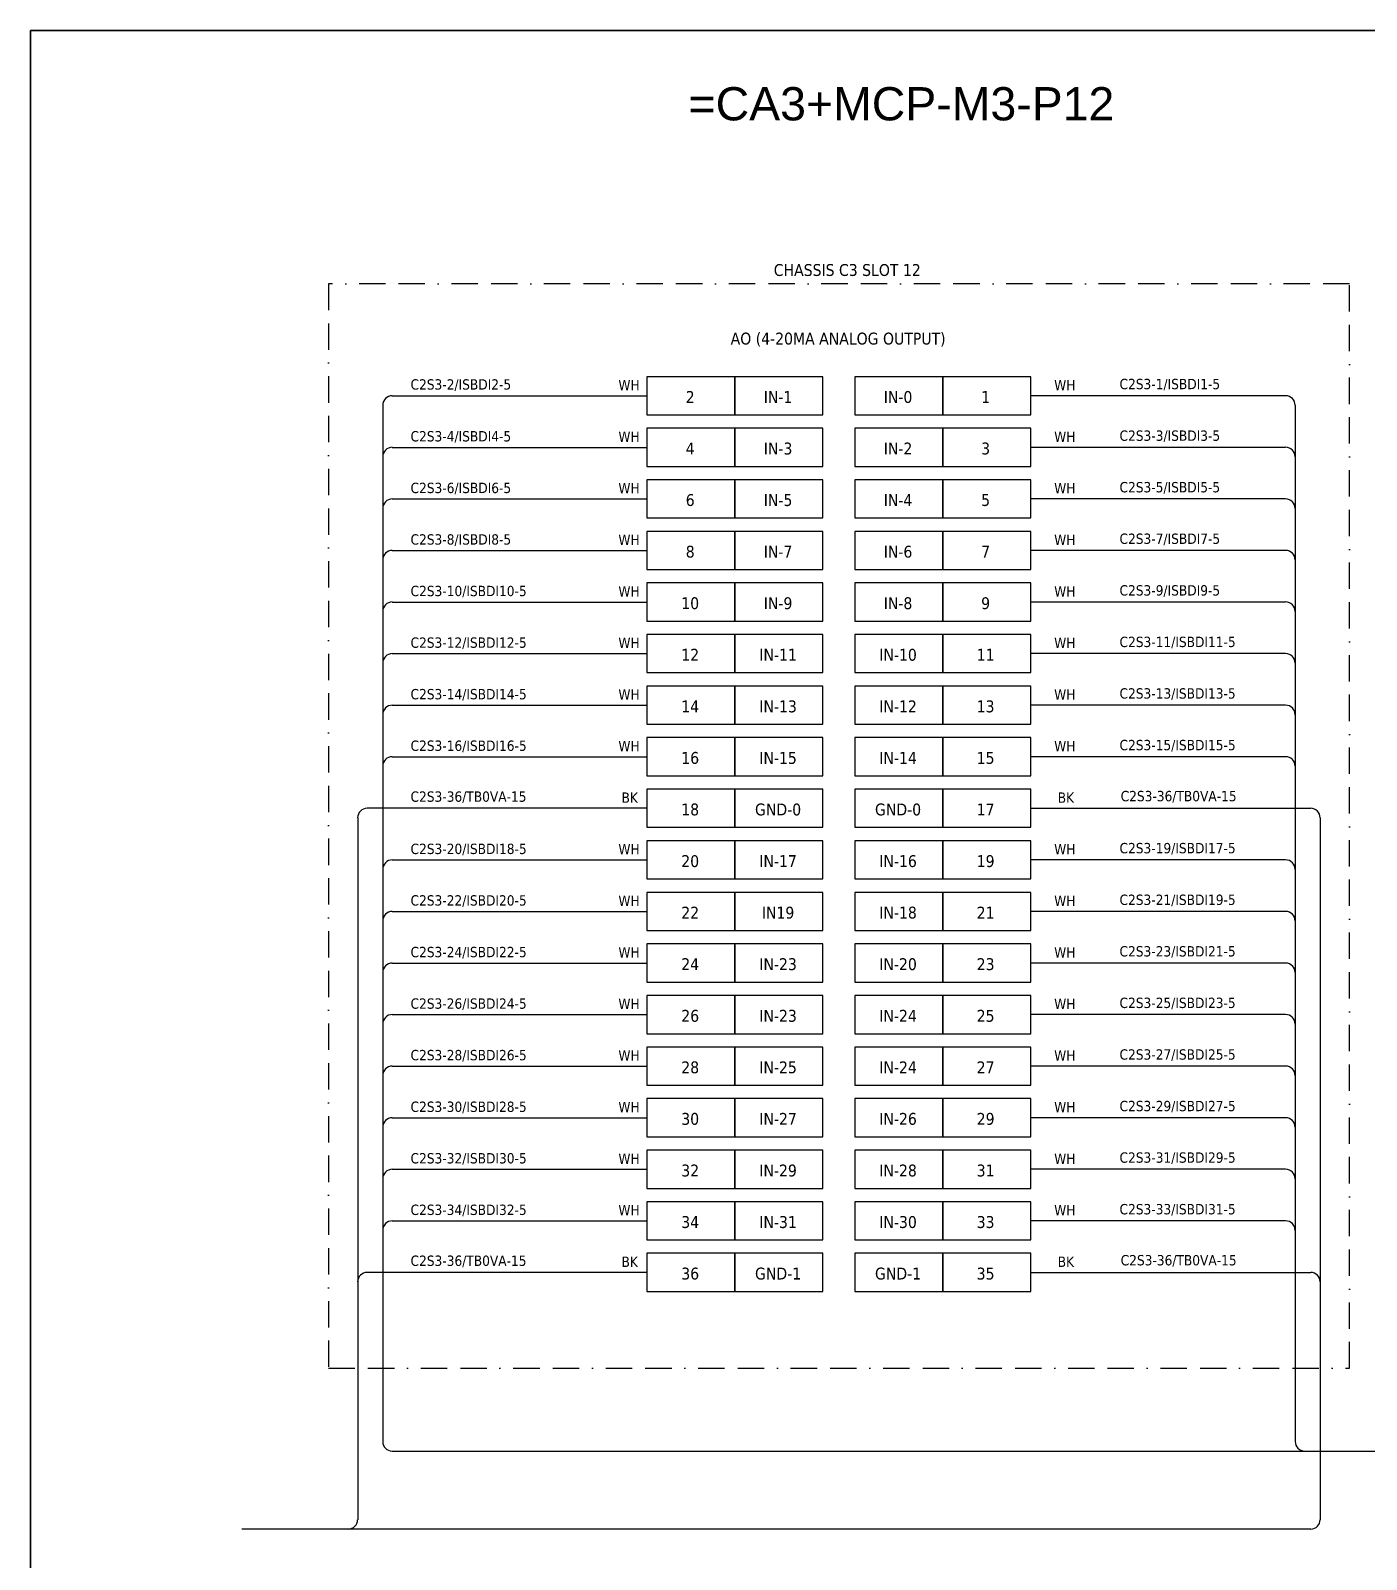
# Model space of a CAD drawing. Header units: millimetres. Extents: x 0 to 62600, y 0 to 14837.
# Drawn here: x 50320 to 51606, y 7241 to 8713 of the extents above; entities that cross this region are included whole.
import ezdxf
from ezdxf.enums import TextEntityAlignment as Align

# ---------------------------------------------------------------- set-up
doc = ezdxf.new("R2010")
doc.units = ezdxf.units.MM
doc.linetypes.add('BORDERX2', pattern=[88.9, 25.4, -12.7, 25.4, -12.7, 0, -12.7])
doc.layers.add('HELPPOINT', color=7, linetype='Continuous')
doc.layers.add('x01001-FrameArea', color=2, linetype='BORDERX2')
doc.layers.add('IE-EQUIP', color=253, linetype='Continuous', lineweight=25)
doc.layers.add('IE-WIRE', color=7, linetype='Continuous', lineweight=25)
doc.styles.get("Standard").update_dxf_attribs({"font": 'arial.ttf'})
doc.styles.add('Tahoma', font='')
doc.styles.get('Tahoma').set_extended_font_data('Tahoma')

msp = doc.modelspace()

# ---------------------------------------------------------------- linework, layer by layer
at = {"layer": 'HELPPOINT', "color": 4, "lineweight": 35}
for p, q in [((50319.6, 6008.4), (50319.6, 8712.6)), ((50319.6, 8712.6), (54212.9, 8712.6)), ((50319.6, 6008.4), (50319.6, 8712.6)), ((50319.6, 8712.6), (54212.9, 8712.6))]:
    msp.add_line(p, q, dxfattribs=at)
at = {"layer": 'IE-EQUIP', "linetype": 'Continuous', "ltscale": 25.4}
for points in [[(50913, 8342.8), (50997.7, 8342.8), (50997.7, 8379.5), (50913, 8379.5)], [(50997.7, 8342.8), (51082.3, 8342.8), (51082.3, 8379.5), (50997.7, 8379.5)], [(51113.2, 8342.8), (51197.8, 8342.8), (51197.8, 8379.5), (51113.2, 8379.5)], [(51197.8, 8342.8), (51282.5, 8342.8), (51282.5, 8379.5), (51197.8, 8379.5)], [(50913, 8293.2), (50997.7, 8293.2), (50997.7, 8329.9), (50913, 8329.9)], [(50997.7, 8293.2), (51082.3, 8293.2), (51082.3, 8329.9), (50997.7, 8329.9)], [(51113.2, 8293.2), (51197.8, 8293.2), (51197.8, 8329.9), (51113.2, 8329.9)], [(51197.8, 8293.2), (51282.5, 8293.2), (51282.5, 8329.9), (51197.8, 8329.9)], [(50913, 8243.6), (50997.7, 8243.6), (50997.7, 8280.3), (50913, 8280.3)], [(50997.7, 8243.6), (51082.3, 8243.6), (51082.3, 8280.3), (50997.7, 8280.3)], [(51113.2, 8243.6), (51197.8, 8243.6), (51197.8, 8280.3), (51113.2, 8280.3)], [(51197.8, 8243.6), (51282.5, 8243.6), (51282.5, 8280.3), (51197.8, 8280.3)], [(50913, 8193.9), (50997.7, 8193.9), (50997.7, 8230.6), (50913, 8230.6)], [(50997.7, 8193.9), (51082.3, 8193.9), (51082.3, 8230.6), (50997.7, 8230.6)], [(51113.2, 8193.9), (51197.8, 8193.9), (51197.8, 8230.6), (51113.2, 8230.6)], [(51197.8, 8193.9), (51282.5, 8193.9), (51282.5, 8230.6), (51197.8, 8230.6)], [(50913, 8144.3), (50997.7, 8144.3), (50997.7, 8181), (50913, 8181)], [(50997.7, 8144.3), (51082.3, 8144.3), (51082.3, 8181), (50997.7, 8181)], [(51113.2, 8144.3), (51197.8, 8144.3), (51197.8, 8181), (51113.2, 8181)], [(51197.8, 8144.3), (51282.5, 8144.3), (51282.5, 8181), (51197.8, 8181)], [(50913, 8094.7), (50997.7, 8094.7), (50997.7, 8131.4), (50913, 8131.4)], [(50997.7, 8094.7), (51082.3, 8094.7), (51082.3, 8131.4), (50997.7, 8131.4)], [(51113.2, 8094.7), (51197.8, 8094.7), (51197.8, 8131.4), (51113.2, 8131.4)], [(51197.8, 8094.7), (51282.5, 8094.7), (51282.5, 8131.4), (51197.8, 8131.4)], [(50913, 8045), (50997.7, 8045), (50997.7, 8081.7), (50913, 8081.7)], [(50997.7, 8045), (51082.3, 8045), (51082.3, 8081.7), (50997.7, 8081.7)], [(51113.2, 8045), (51197.8, 8045), (51197.8, 8081.7), (51113.2, 8081.7)], [(51197.8, 8045), (51282.5, 8045), (51282.5, 8081.7), (51197.8, 8081.7)], [(50913, 7995.4), (50997.7, 7995.4), (50997.7, 8032.1), (50913, 8032.1)], [(50997.7, 7995.4), (51082.3, 7995.4), (51082.3, 8032.1), (50997.7, 8032.1)], [(51113.2, 7995.4), (51197.8, 7995.4), (51197.8, 8032.1), (51113.2, 8032.1)], [(51197.8, 7995.4), (51282.5, 7995.4), (51282.5, 8032.1), (51197.8, 8032.1)], [(50913, 7945.8), (50997.7, 7945.8), (50997.7, 7982.5), (50913, 7982.5)], [(50997.7, 7945.8), (51082.3, 7945.8), (51082.3, 7982.5), (50997.7, 7982.5)], [(51113.2, 7945.8), (51197.8, 7945.8), (51197.8, 7982.5), (51113.2, 7982.5)], [(51197.8, 7945.8), (51282.5, 7945.8), (51282.5, 7982.5), (51197.8, 7982.5)], [(50913, 7896.1), (50997.7, 7896.1), (50997.7, 7932.8), (50913, 7932.8)], [(50997.7, 7896.1), (51082.3, 7896.1), (51082.3, 7932.8), (50997.7, 7932.8)], [(51113.2, 7896.1), (51197.8, 7896.1), (51197.8, 7932.8), (51113.2, 7932.8)], [(51197.8, 7896.1), (51282.5, 7896.1), (51282.5, 7932.8), (51197.8, 7932.8)], [(50913, 7846.5), (50997.7, 7846.5), (50997.7, 7883.2), (50913, 7883.2)], [(50997.7, 7846.5), (51082.3, 7846.5), (51082.3, 7883.2), (50997.7, 7883.2)], [(51113.2, 7846.5), (51197.8, 7846.5), (51197.8, 7883.2), (51113.2, 7883.2)], [(51197.8, 7846.5), (51282.5, 7846.5), (51282.5, 7883.2), (51197.8, 7883.2)], [(50913, 7796.9), (50997.7, 7796.9), (50997.7, 7833.6), (50913, 7833.6)], [(50997.7, 7796.9), (51082.3, 7796.9), (51082.3, 7833.6), (50997.7, 7833.6)], [(51113.2, 7796.9), (51197.8, 7796.9), (51197.8, 7833.6), (51113.2, 7833.6)], [(51197.8, 7796.9), (51282.5, 7796.9), (51282.5, 7833.6), (51197.8, 7833.6)], [(50913, 7747.2), (50997.7, 7747.2), (50997.7, 7783.9), (50913, 7783.9)], [(50997.7, 7747.2), (51082.3, 7747.2), (51082.3, 7783.9), (50997.7, 7783.9)], [(51113.2, 7747.2), (51197.8, 7747.2), (51197.8, 7783.9), (51113.2, 7783.9)], [(51197.8, 7747.2), (51282.5, 7747.2), (51282.5, 7783.9), (51197.8, 7783.9)], [(50913, 7697.6), (50997.7, 7697.6), (50997.7, 7734.3), (50913, 7734.3)], [(50997.7, 7697.6), (51082.3, 7697.6), (51082.3, 7734.3), (50997.7, 7734.3)], [(51113.2, 7697.6), (51197.8, 7697.6), (51197.8, 7734.3), (51113.2, 7734.3)], [(51197.8, 7697.6), (51282.5, 7697.6), (51282.5, 7734.3), (51197.8, 7734.3)], [(50913, 7648), (50997.7, 7648), (50997.7, 7684.7), (50913, 7684.7)], [(50997.7, 7648), (51082.3, 7648), (51082.3, 7684.7), (50997.7, 7684.7)], [(51113.2, 7648), (51197.8, 7648), (51197.8, 7684.7), (51113.2, 7684.7)], [(51197.8, 7648), (51282.5, 7648), (51282.5, 7684.7), (51197.8, 7684.7)], [(50913, 7598.3), (50997.7, 7598.3), (50997.7, 7635), (50913, 7635)], [(50997.7, 7598.3), (51082.3, 7598.3), (51082.3, 7635), (50997.7, 7635)], [(51113.2, 7598.3), (51197.8, 7598.3), (51197.8, 7635), (51113.2, 7635)], [(51197.8, 7598.3), (51282.5, 7598.3), (51282.5, 7635), (51197.8, 7635)], [(50913, 7548.7), (50997.7, 7548.7), (50997.7, 7585.4), (50913, 7585.4)], [(50997.7, 7548.7), (51082.3, 7548.7), (51082.3, 7585.4), (50997.7, 7585.4)], [(51113.2, 7548.7), (51197.8, 7548.7), (51197.8, 7585.4), (51113.2, 7585.4)], [(51197.8, 7548.7), (51282.5, 7548.7), (51282.5, 7585.4), (51197.8, 7585.4)], [(50913, 7499.1), (50997.7, 7499.1), (50997.7, 7535.8), (50913, 7535.8)], [(50997.7, 7499.1), (51082.3, 7499.1), (51082.3, 7535.8), (50997.7, 7535.8)], [(51113.2, 7499.1), (51197.8, 7499.1), (51197.8, 7535.8), (51113.2, 7535.8)], [(51197.8, 7499.1), (51282.5, 7499.1), (51282.5, 7535.8), (51197.8, 7535.8)]]:
    msp.add_lwpolyline(points, close=True, dxfattribs=at)
at = {"layer": 'IE-WIRE', "color": 4, "ltscale": 25.4}
for p, q in [((50667.8, 8361.2), (50913, 8361.2)), ((51527.8, 8361.2), (51282.5, 8361.2)), ((50658.6, 8352), (50658.6, 7354.6)), ((51536.9, 8352), (51536.9, 7354.6)), ((50667.8, 8311.5), (50913, 8311.5)), ((51527.8, 8311.5), (51282.5, 8311.5)), ((50667.8, 8261.9), (50913, 8261.9)), ((51527.8, 8261.9), (51282.5, 8261.9)), ((50667.8, 8212.3), (50913, 8212.3)), ((51527.8, 8212.3), (51282.5, 8212.3)), ((50667.8, 8162.6), (50913, 8162.6)), ((51527.8, 8162.6), (51282.5, 8162.6)), ((50667.8, 8113), (50913, 8113)), ((51527.8, 8113), (51282.5, 8113)), ((50667.8, 8063.4), (50913, 8063.4)), ((51527.8, 8063.4), (51282.5, 8063.4)), ((50667.8, 8013.7), (50913, 8013.7)), ((51527.8, 8013.7), (51282.5, 8013.7)), ((50667.8, 7914.5), (50913, 7914.5)), ((51527.8, 7914.5), (51282.5, 7914.5)), ((50667.8, 7864.8), (50913, 7864.8)), ((51527.8, 7864.8), (51282.5, 7864.8)), ((50667.8, 7815.2), (50913, 7815.2)), ((51527.8, 7815.2), (51282.5, 7815.2)), ((50667.8, 7765.6), (50913, 7765.6)), ((51527.8, 7765.6), (51282.5, 7765.6)), ((50667.8, 7715.9), (50913, 7715.9)), ((51527.8, 7715.9), (51282.5, 7715.9)), ((50667.8, 7666.3), (50913, 7666.3)), ((51527.8, 7666.3), (51282.5, 7666.3)), ((50667.8, 7616.7), (50913, 7616.7)), ((51527.8, 7616.7), (51282.5, 7616.7)), ((50667.8, 7567.1), (50913, 7567.1)), ((51527.8, 7567.1), (51282.5, 7567.1))]:
    msp.add_line(p, q, dxfattribs=at)
at = {"layer": 'IE-WIRE', "color": 7, "ltscale": 25.4}
for p, q in [((50913, 7964.1), (50643.6, 7964.1)), ((51282.5, 7964.1), (51551.9, 7964.1)), ((50634.5, 7955), (50634.5, 7279.4)), ((51561, 7955), (51561, 7279.4)), ((50913, 7517.4), (50643.6, 7517.4)), ((51282.5, 7517.4), (51551.9, 7517.4)), ((51552.1, 7270.4), (50523, 7270.4))]:
    msp.add_line(p, q, dxfattribs=at)
at = {"layer": 'IE-WIRE', "color": 4}
msp.add_line((50667.7, 7345.4), (51709.1, 7345.4), dxfattribs=at)
at = {"layer": 'IE-WIRE', "color": 4, "ltscale": 25.4}
for centre, start, end in [((50667.8, 8352), 90, 180), ((51527.8, 8352), 0, 90), ((50667.8, 8302.4), 90, 180), ((51527.8, 8302.4), 0, 90), ((50667.8, 8252.7), 90, 180), ((51527.8, 8252.7), 0, 90), ((50667.8, 8203.1), 90, 180), ((51527.8, 8203.1), 0, 90), ((50667.8, 8153.5), 90, 180), ((51527.8, 8153.5), 0, 90), ((50667.8, 8103.8), 90, 180), ((51527.8, 8103.8), 0, 90), ((50667.8, 8054.2), 90, 180), ((51527.8, 8054.2), 0, 90), ((50667.8, 8004.6), 90, 180), ((51527.8, 8004.6), 0, 90), ((50667.8, 7905.3), 90, 180), ((51527.8, 7905.3), 0, 90), ((50667.8, 7855.7), 90, 180), ((51527.8, 7855.7), 0, 90), ((50667.8, 7806), 90, 180), ((51527.8, 7806), 0, 90), ((50667.8, 7756.4), 90, 180), ((51527.8, 7756.4), 0, 90), ((50667.8, 7706.8), 90, 180), ((51527.8, 7706.8), 0, 90), ((50667.8, 7657.1), 90, 180), ((51527.8, 7657.1), 0, 90), ((50667.8, 7607.5), 90, 180), ((51527.8, 7607.5), 0, 90), ((50667.8, 7557.9), 90, 180), ((51527.8, 7557.9), 0, 90)]:
    msp.add_arc(centre, 9.17, start, end, dxfattribs=at)
at = {"layer": 'IE-WIRE', "color": 7, "ltscale": 25.4}
for centre, radius, start, end in [((50643.6, 7955), 9.14, 90, 180), ((51551.9, 7955), 9.14, 0, 90), ((50643.6, 7508.3), 9.14, 90, 180), ((51551.9, 7508.3), 9.14, 0, 90), ((50625.5, 7279.4), 8.96, 270, 0), ((51552.1, 7279.4), 8.96, 270, 0), ((51552.1, 7279.4), 8.96, 270, 0)]:
    msp.add_arc(centre, radius, start, end, dxfattribs=at)
at = {"layer": 'IE-WIRE', "color": 4}
for centre in [(50667.7, 7354.6), (51546.1, 7354.6)]:
    msp.add_arc(centre, 9.14, 180, 270, dxfattribs=at)
at = {"layer": 'x01001-FrameArea'}
msp.add_lwpolyline([(50606.3, 7425.1), (51589.3, 7425.1), (51589.3, 8468.9), (50606.3, 8468.9)], close=True, dxfattribs=at)

# ---------------------------------------------------------------- texts
at = {"color": 2}
msp.add_text('=CA3+MCP-M3-P12', height=32, dxfattribs=at).set_placement((50953, 8626.2))
at = {"color": 2, "style": 'Tahoma'}
for s, height, p in [('CHASSIS C3 SLOT 12', 11.441, (51105.8, 8482.2)), ('AO (4-20MA ANALOG OUTPUT)', 11.441, (51097, 8416.2)), ('2', 11.4, (50954.6, 8360)), ('IN-1', 11.44, (51039.2, 8360)), ('IN-0', 11.44, (51154.7, 8360)), ('1', 11.4, (51239, 8360)), ('4', 11.4, (50954.6, 8310.4)), ('IN-3', 11.44, (51039.2, 8310.4)), ('IN-2', 11.44, (51154.7, 8310.4)), ('3', 11.4, (51239, 8310.4)), ('6', 11.4, (50954.6, 8260.8)), ('IN-5', 11.44, (51039.2, 8260.8)), ('IN-4', 11.44, (51154.7, 8260.8)), ('5', 11.4, (51239, 8260.8)), ('8', 11.4, (50954.6, 8211.1)), ('IN-7', 11.44, (51039.2, 8211.1)), ('IN-6', 11.44, (51154.7, 8211.1)), ('7', 11.4, (51239, 8211.1)), ('10', 11.44, (50954.6, 8161.5)), ('IN-9', 11.44, (51039.2, 8161.5)), ('IN-8', 11.44, (51154.7, 8161.5)), ('9', 11.4, (51239, 8161.5)), ('12', 11.44, (50954.6, 8111.9)), ('IN-11', 11.44, (51039.2, 8111.9)), ('IN-10', 11.44, (51154.7, 8111.9)), ('11', 11.44, (51239, 8111.9)), ('14', 11.44, (50954.6, 8062.2)), ('IN-13', 11.44, (51039.2, 8062.2)), ('IN-12', 11.44, (51154.7, 8062.2)), ('13', 11.44, (51239, 8062.2)), ('16', 11.44, (50954.6, 8012.6)), ('IN-15', 11.44, (51039.2, 8012.6)), ('IN-14', 11.44, (51154.7, 8012.6)), ('15', 11.44, (51239, 8012.6)), ('18', 11.44, (50954.6, 7963)), ('GND-0', 11.44, (51039.2, 7963)), ('GND-0', 11.44, (51154.7, 7963)), ('17', 11.44, (51239, 7963)), ('20', 11.44, (50954.6, 7913.3)), ('IN-17', 11.44, (51039.2, 7913.3)), ('IN-16', 11.44, (51154.7, 7913.3)), ('19', 11.44, (51239, 7913.3)), ('22', 11.44, (50954.6, 7863.7)), ('IN19', 11.44, (51039.2, 7863.7)), ('IN-18', 11.44, (51154.7, 7863.7)), ('21', 11.44, (51239, 7863.7)), ('24', 11.44, (50954.6, 7814.1)), ('IN-23', 11.44, (51039.2, 7814.1)), ('IN-20', 11.44, (51154.7, 7814.1)), ('23', 11.44, (51239, 7814.1)), ('26', 11.44, (50954.6, 7764.4)), ('IN-23', 11.44, (51039.2, 7764.4)), ('IN-24', 11.44, (51154.7, 7764.4)), ('25', 11.44, (51239, 7764.4)), ('28', 11.44, (50954.6, 7714.8)), ('IN-25', 11.44, (51039.2, 7714.8)), ('IN-24', 11.44, (51154.7, 7714.8)), ('27', 11.44, (51239, 7714.8)), ('30', 11.44, (50954.6, 7665.2)), ('IN-27', 11.44, (51039.2, 7665.2)), ('IN-26', 11.44, (51154.7, 7665.2)), ('29', 11.44, (51239, 7665.2)), ('32', 11.44, (50954.6, 7615.5)), ('IN-29', 11.44, (51039.2, 7615.5)), ('IN-28', 11.44, (51154.7, 7615.5)), ('31', 11.44, (51239, 7615.5)), ('34', 11.44, (50954.6, 7565.9)), ('IN-31', 11.44, (51039.2, 7565.9)), ('IN-30', 11.44, (51154.7, 7565.9)), ('33', 11.44, (51239, 7565.9)), ('36', 11.44, (50954.6, 7516.3)), ('GND-1', 11.44, (51039.2, 7516.3)), ('GND-1', 11.44, (51154.7, 7516.3)), ('35', 11.44, (51239, 7516.3))]:
    msp.add_text(s, height=height, dxfattribs=at).set_placement(p, align=Align.MIDDLE_CENTER)
at = {"color": 4, "style": 'Tahoma'}
for s, height, p in [('C2S3-2/ISBDI2-5', 9.949, (50685.4, 8367.1)), ('WH', 9.95, (50885.5, 8366.4)), ('WH', 9.95, (51305, 8366.4)), ('C2S3-1/ISBDI1-5', 9.949, (51367.9, 8367.5)), ('C2S3-4/ISBDI4-5', 9.949, (50685.4, 8317.2)), ('WH', 9.95, (50885.5, 8316.8)), ('WH', 9.95, (51305, 8316.8)), ('C2S3-3/ISBDI3-5', 9.949, (51367.9, 8317.8)), ('C2S3-6/ISBDI6-5', 9.949, (50685.4, 8267.5)), ('WH', 9.95, (50885.5, 8267.2)), ('WH', 9.95, (51305, 8267.2)), ('C2S3-5/ISBDI5-5', 9.949, (51367.9, 8268.2)), ('C2S3-8/ISBDI8-5', 9.949, (50685.4, 8217.9)), ('WH', 9.95, (50885.5, 8217.5)), ('WH', 9.95, (51305, 8217.5)), ('C2S3-7/ISBDI7-5', 9.949, (51367.9, 8218.6)), ('C2S3-10/ISBDI10-5', 9.949, (50685.4, 8168.3)), ('WH', 9.95, (50885.5, 8167.9)), ('WH', 9.95, (51305, 8167.9)), ('C2S3-9/ISBDI9-5', 9.949, (51367.9, 8168.9)), ('C2S3-12/ISBDI12-5', 9.949, (50685.4, 8118.6)), ('WH', 9.95, (50885.5, 8118.3)), ('WH', 9.95, (51305, 8118.3)), ('C2S3-11/ISBDI11-5', 9.949, (51367.9, 8119.3)), ('C2S3-14/ISBDI14-5', 9.949, (50685.4, 8069)), ('WH', 9.95, (50885.5, 8068.6)), ('WH', 9.95, (51305, 8068.6)), ('C2S3-13/ISBDI13-5', 9.949, (51367.9, 8069.7)), ('C2S3-16/ISBDI16-5', 9.949, (50685.4, 8019.4)), ('WH', 9.95, (50885.5, 8019)), ('WH', 9.95, (51305, 8019)), ('C2S3-15/ISBDI15-5', 9.949, (51367.9, 8020)), ('C2S3-20/ISBDI18-5', 9.949, (50685.4, 7920.1)), ('WH', 9.95, (50885.5, 7919.7)), ('WH', 9.95, (51305, 7919.7)), ('C2S3-19/ISBDI17-5', 9.949, (51367.9, 7920.8)), ('C2S3-22/ISBDI20-5', 9.949, (50685.4, 7870.5)), ('WH', 9.95, (50885.5, 7870.1)), ('WH', 9.95, (51305, 7870.1)), ('C2S3-21/ISBDI19-5', 9.949, (51367.9, 7871.1)), ('C2S3-24/ISBDI22-5', 9.949, (50685.4, 7820.8)), ('WH', 9.95, (50885.5, 7820.5)), ('WH', 9.95, (51305, 7820.5)), ('C2S3-23/ISBDI21-5', 9.949, (51367.9, 7821.5)), ('C2S3-26/ISBDI24-5', 9.949, (50685.4, 7771.2)), ('WH', 9.95, (50885.5, 7770.8)), ('WH', 9.95, (51305, 7770.8)), ('C2S3-25/ISBDI23-5', 9.949, (51367.9, 7771.9)), ('C2S3-28/ISBDI26-5', 9.949, (50685.4, 7721.6)), ('WH', 9.95, (50885.5, 7721.2)), ('WH', 9.95, (51305, 7721.2)), ('C2S3-27/ISBDI25-5', 9.949, (51367.9, 7722.2)), ('C2S3-30/ISBDI28-5', 9.949, (50685.4, 7671.9)), ('WH', 9.95, (50885.5, 7671.6)), ('WH', 9.95, (51305, 7671.6)), ('C2S3-29/ISBDI27-5', 9.949, (51367.9, 7672.6)), ('C2S3-32/ISBDI30-5', 9.949, (50685.4, 7622.3)), ('WH', 9.95, (50885.5, 7621.9)), ('WH', 9.95, (51305, 7621.9)), ('C2S3-31/ISBDI29-5', 9.949, (51367.9, 7623)), ('C2S3-34/ISBDI32-5', 9.949, (50685.4, 7572.7)), ('WH', 9.95, (50885.5, 7572.3)), ('WH', 9.95, (51305, 7572.3)), ('C2S3-33/ISBDI31-5', 9.949, (51367.9, 7573.3))]:
    msp.add_text(s, height=height, dxfattribs=at).set_placement(p)
at = {"color": 7, "style": 'Tahoma'}
for s, height, p in [('C2S3-36/TB0VA-15', 9.949, (50685.4, 7970.4)), ('BK', 9.95, (50888.5, 7969.4)), ('BK', 9.95, (51308.4, 7969.4)), ('C2S3-36/TB0VA-15', 9.949, (51369, 7970.9)), ('C2S3-36/TB0VA-15', 9.949, (51369, 7524.2)), ('C2S3-36/TB0VA-15', 9.949, (50685.4, 7523.7)), ('BK', 9.95, (50888.5, 7522.7)), ('BK', 9.95, (51308.4, 7522.7))]:
    msp.add_text(s, height=height, dxfattribs=at).set_placement(p)

doc.saveas('drawing.dxf')
